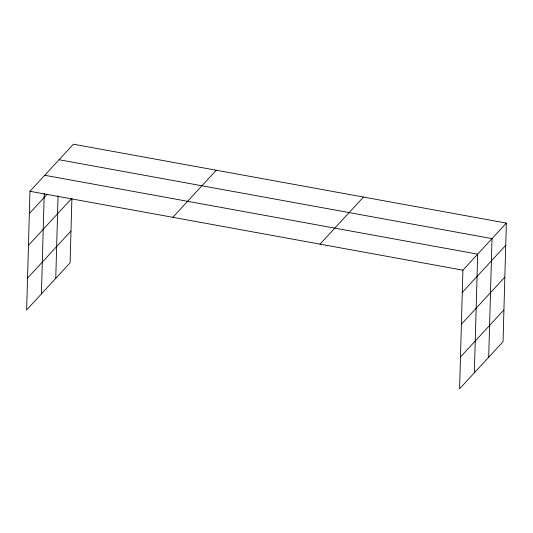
<?xml version="1.0" encoding="UTF-8"?>
<svg xmlns="http://www.w3.org/2000/svg" width="533" height="533" viewBox="0 0 533 533"><rect width="100%" height="100%" fill="white"/><g stroke="black" fill="none" stroke-linecap="round" stroke-linejoin="round"><path stroke-width="0.8" d="M506.35 223.087L462.904 270.171L459.586 388.797L503.039 341.713L506.35 223.087L73.414 144.203L29.961 191.287L26.65 309.913L70.096 262.829L71.902 198.256L28.456 245.333M41.421 293.903L44.232 193.406M55.758 278.366L58.064 195.851M474.363 372.787L477.675 254.161L44.739 175.277M488.701 357.25L492.012 238.624L59.076 159.74M29.342 213.533L46.871 194.538M27.536 278.106L70.989 231.022M172.832 217.317L216.285 170.234M320.033 244.141L363.479 197.057M462.278 292.417L505.73 245.34M461.391 324.224L504.838 277.14M460.479 356.99L503.925 309.913M29.961 191.287L462.904 270.171"/></g></svg>
